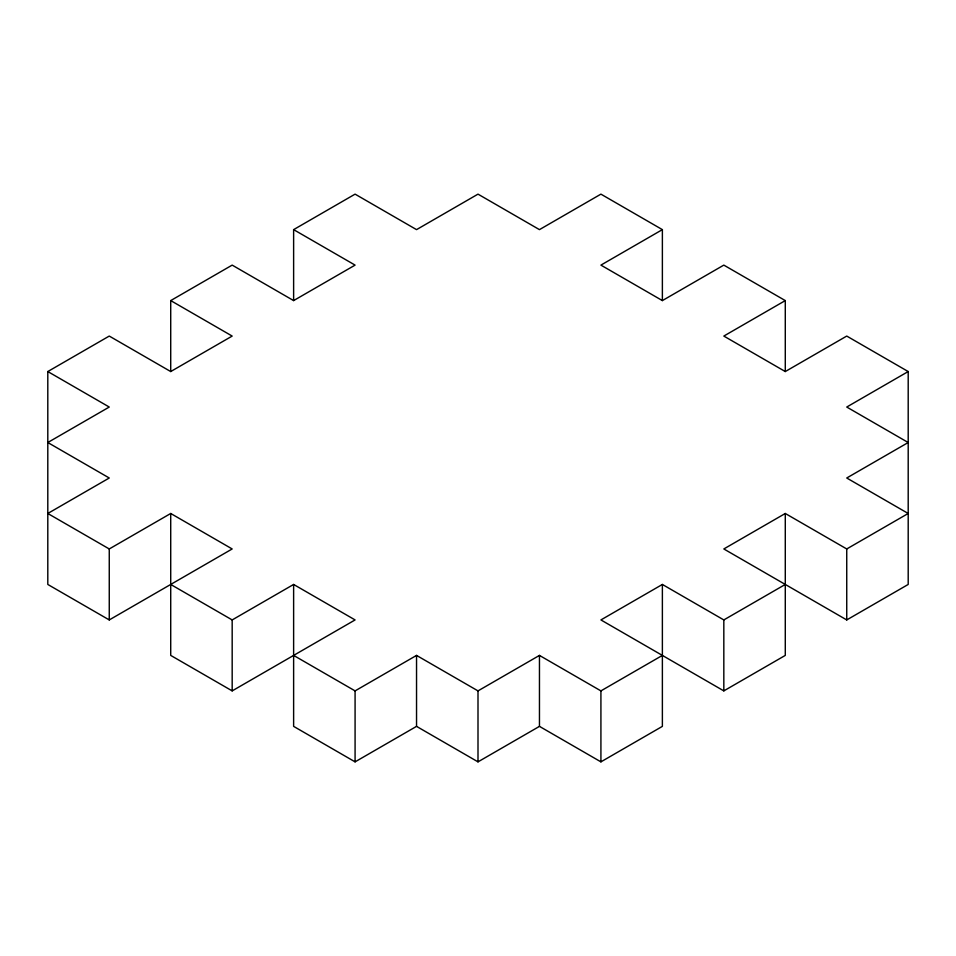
<?xml version="1.0" encoding="UTF-8"?>
<svg xmlns="http://www.w3.org/2000/svg" width="956" height="956" viewBox="0 0 956 956"><rect width="100%" height="100%" fill="white"/><g stroke="black" fill="none" stroke-linecap="round" stroke-linejoin="round"><path stroke-width="1.43" d="M47.8 371.549L109.259 407.041L47.8 442.52L109.259 478L47.8 513.48L109.259 548.959L170.718 513.48L232.177 548.959L109.259 619.93L47.8 584.451L47.8 371.549L109.259 336.07L170.718 371.549L232.177 336.07L170.718 300.59L170.718 371.549M170.718 300.59L232.177 265.111L293.623 300.59L355.082 265.111L293.623 229.631L293.623 300.59M293.623 229.631L355.082 194.14L416.541 229.631L478 194.14L539.459 229.631L600.918 194.14L662.377 229.631L662.377 300.59L723.823 265.111L785.282 300.59L785.282 371.549L846.741 336.07L908.2 371.549L908.2 584.451L846.741 619.93L723.823 548.959L785.282 513.48L846.741 548.959L908.2 513.48L846.741 478L908.2 442.52L846.741 407.041L908.2 371.549M662.377 229.631L600.918 265.111L662.377 300.59M170.718 584.451L232.177 619.93L293.623 584.451L355.082 619.93L232.177 690.889L170.718 655.41L170.718 513.48M785.282 300.59L723.823 336.07L785.282 371.549M293.623 655.41L355.082 690.889L416.541 655.41L478 690.889L539.459 655.41L600.918 690.889L662.377 655.41M293.623 584.451L293.623 726.369L355.082 761.86L416.541 726.369L478 761.86L539.459 726.369L600.918 761.86L662.377 726.369L662.377 584.451L600.918 619.93L723.823 690.889L785.282 655.41L785.282 513.48M662.377 584.451L723.823 619.93L785.282 584.451M846.741 548.959L846.741 619.93M723.823 619.93L723.823 690.889M600.918 690.889L600.918 761.86M539.459 655.41L539.459 726.369M478 690.889L478 761.86M416.541 655.41L416.541 726.369M355.082 690.889L355.082 761.86M232.177 619.93L232.177 690.889M109.259 548.959L109.259 619.93"/></g></svg>
